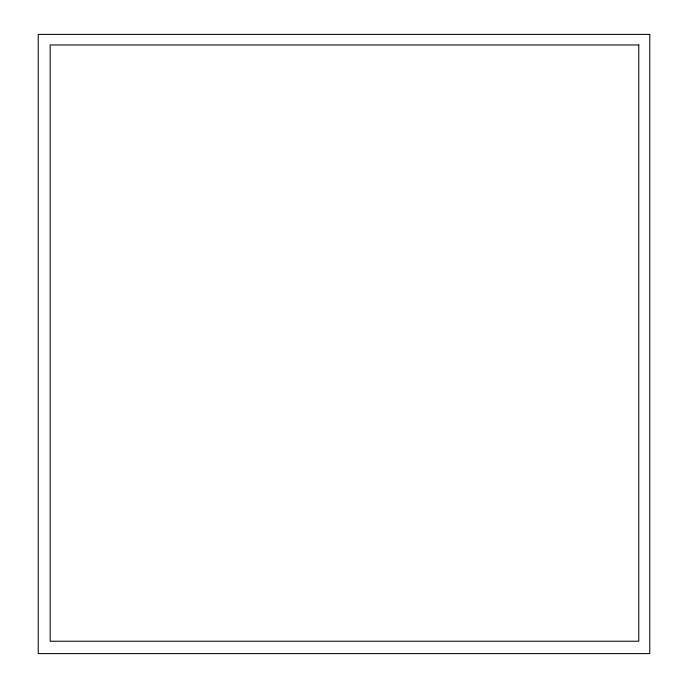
<?xml version="1.0" encoding="UTF-8"?>
<svg xmlns="http://www.w3.org/2000/svg" width="688" height="688" viewBox="0 0 688 688"><rect width="100%" height="100%" fill="white"/><g stroke="black" fill="none" stroke-linecap="round" stroke-linejoin="round"><path stroke-width="1.03" d="M649.782 34.4L38.218 34.4L38.218 653.6L649.782 653.6L649.782 34.4M638.782 44.969L50.164 44.969L50.164 641.233L638.782 641.233L638.782 44.969"/></g></svg>
